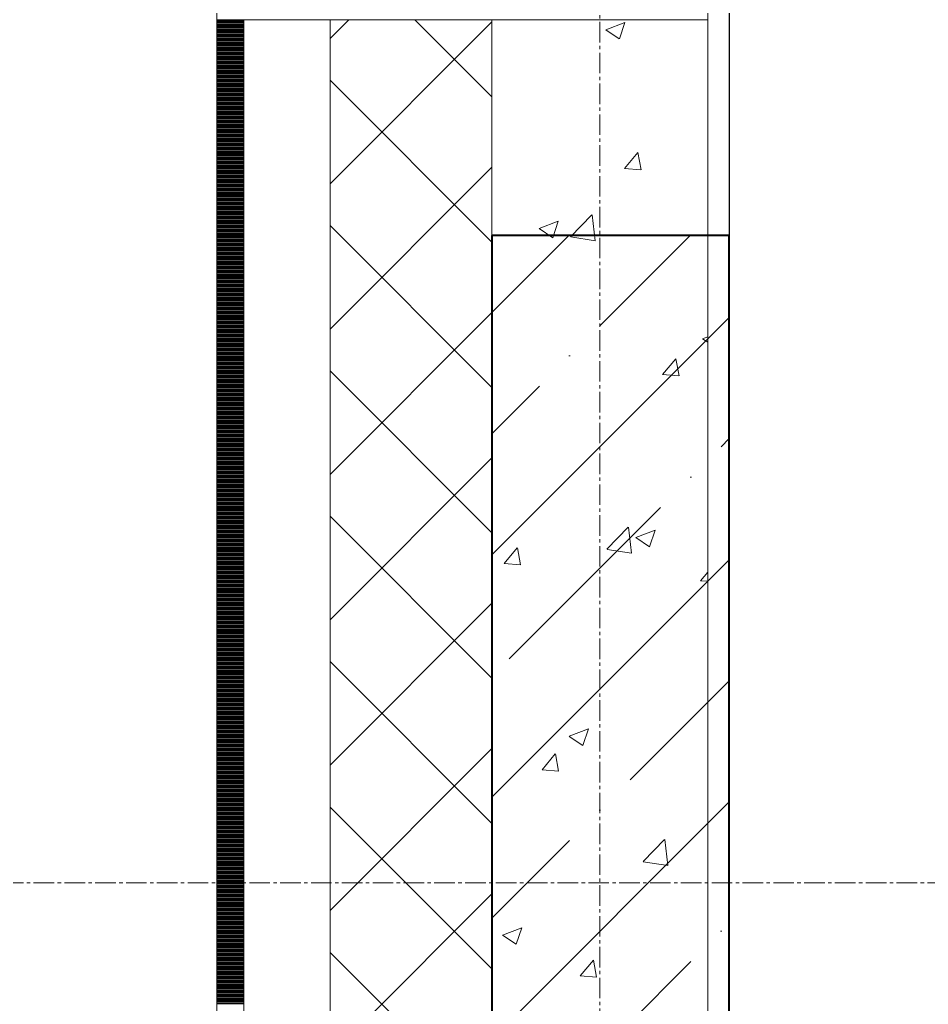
# Model space of a CAD drawing. Header units: millimetres. Extents: x -231292 to 573618, y -153144 to 564035.
# Drawn here: x 8346 to 9188, y -107858 to -106945 of the extents above; entities that cross this region are included whole.
import ezdxf

# ---------------------------------------------------------------- set-up
doc = ezdxf.new("R2010")
doc.units = ezdxf.units.MM
doc.linetypes.add('CENTER2', pattern=[28.575, 19.05, -3.175, 3.175, -3.175])
doc.linetypes.add('HIDDEN2', pattern=[4.7625, 3.175, -1.5875])
doc.layers.get('0').update_dxf_attribs({"color": 250})
for name, color, linetype, lineweight in [('A-Wall_Материал_Газоблок_Контур', 250, 'Continuous', 0), ('АР_Колонны', 250, 'Continuous', 35), ('АР_Стены ЖБ', 250, 'Continuous', 35), ('АР_Стены ПЕНОблок', 250, 'Continuous', 20), ('АР_Тонкая', 250, 'Continuous', 5), ('АР_Утеплитель', 250, 'Continuous', 0), ('АР_Штриховка', 250, 'Continuous', 0), ('РД_Оси_100', 250, 'Continuous', 0)]:
    doc.layers.add(name, color=color, linetype=linetype, lineweight=lineweight)

# ---------------------------------------------------------------- blocks, each defined once
blk = doc.blocks.new('оси_рен')
at = {"layer": 'РД_Оси_100', "color": 251, "linetype": 'CENTER2', "true_color": 0x636466}
for p, q in [((1195652.916, 135558.25), (1195652.916, 223268.25)), ((1225207.916, 177013.25), (1189697.958, 177013.25))]:
    blk.add_line(p, q, dxfattribs=at)

msp = doc.modelspace()

# ---------------------------------------------------------------- hatches: boundary and pattern name
at = {"layer": 'АР_Штриховка', "linetype": 'Continuous', "lineweight": 5, "true_color": 0x000000}
h = msp.add_hatch(dxfattribs=at)
h.set_pattern_fill('ANSI35', color=18, scale=25, style=0)
h.set_pattern_definition([(45, (8883.46, -162345.28), (-112.2532, 112.2532), []), (45, (8995.71, -162345.28), (-112.2532, 112.2532), [198.4375, -39.6875, 0, -39.6875])])
h.paths.add_polyline_path([(8783.458, -108345.283), (9003.458, -108345.283), (9003.458, -107145.283), (8783.458, -107145.283)], flags=0)

# ---------------------------------------------------------------- linework, layer by layer
msp.add_lwpolyline([(16573.458, -98570.283), (9003.458, -98570.283), (9003.458, -135535.288), (16573.458, -135535.288)], close=True)
at = {"layer": 'A-Wall_Материал_Газоблок_Контур', "color": 18, "linetype": 'Continuous', "lineweight": 0, "true_color": 0x000000}
for p, q in [((8528.458, -103645.283), (8528.458, -106945.283)), ((8983.458, -106945.283), (8983.458, -103645.283))]:
    msp.add_line(p, q, dxfattribs=at)
at = {"layer": 'АР_Колонны', "color": 18, "linetype": 'HIDDEN2', "lineweight": 25, "true_color": 0x000000}
for p, q in [((8783.458, -107145.283), (9003.458, -107145.283)), ((8783.458, -108345.283), (8783.458, -107145.283)), ((9003.458, -107145.283), (9003.458, -108345.283))]:
    msp.add_line(p, q, dxfattribs=at)
at = {"layer": 'АР_Колонны', "color": 18, "linetype": 'Continuous', "lineweight": 30, "true_color": 0x000000}
for p, q in [((9003.458, -107145.283), (8783.458, -107145.283)), ((8783.458, -107145.283), (8783.458, -108345.283)), ((9003.458, -108345.283), (9003.458, -107145.283))]:
    msp.add_line(p, q, dxfattribs=at)
at = {"layer": 'АР_Стены ЖБ', "color": 18, "linetype": 'Continuous', "lineweight": 40, "true_color": 0x000000}
for p, q in [((9003.458, -107145.283), (8783.458, -107145.283)), ((8783.458, -107145.283), (8783.458, -108345.283)), ((9003.458, -108345.283), (9003.458, -107145.283))]:
    msp.add_line(p, q, dxfattribs=at)
at = {"layer": 'АР_Стены ПЕНОблок', "color": 18, "linetype": 'Continuous', "lineweight": 20, "true_color": 0x000000}
for p, q in [((8983.458, -106945.283), (8783.458, -106945.283)), ((8783.458, -106945.283), (8783.458, -108745.283)), ((8983.458, -108745.283), (8983.458, -106945.283))]:
    msp.add_line(p, q, dxfattribs=at)
at = {"layer": 'АР_Тонкая', "color": 18, "linetype": 'Continuous', "lineweight": 5, "true_color": 0x000000}
for p, q in [((8553.458, -106945.283), (8528.458, -106945.283)), ((8528.458, -106945.283), (8528.458, -108745.283)), ((8633.458, -106945.283), (8553.458, -106945.283)), ((8553.458, -106945.283), (8553.458, -108745.283)), ((8553.458, -108745.283), (8553.458, -106945.283)), ((8633.458, -108745.283), (8633.458, -106945.283))]:
    msp.add_line(p, q, dxfattribs=at)
at = {"layer": 'АР_Утеплитель', "color": 18, "linetype": 'Continuous', "lineweight": 0, "true_color": 0x000000}
for p, q in [((8783.458, -106945.283), (8633.458, -106945.283)), ((8633.458, -106945.283), (8633.458, -108745.283)), ((8783.458, -108745.283), (8783.458, -106945.283))]:
    msp.add_line(p, q, dxfattribs=at)
at = {"layer": 'АР_Штриховка', "color": 18, "linetype": 'Continuous', "lineweight": 0, "true_color": 0x000000}
for p, q in [((8528.458, -106946.283), (8553.458, -106946.283)), ((8528.458, -106947.283), (8553.458, -106947.283)), ((8528.458, -106948.283), (8553.458, -106948.283)), ((8528.458, -106949.283), (8553.458, -106949.283)), ((8528.458, -106950.283), (8553.458, -106950.283)), ((8528.458, -106951.283), (8553.458, -106951.283)), ((8528.458, -106952.283), (8553.458, -106952.283)), ((8528.458, -106953.283), (8553.458, -106953.283)), ((8633.458, -106962.596), (8650.771, -106945.283)), ((8633.458, -107097.3), (8783.458, -106947.3)), ((8783.458, -107016.708), (8712.033, -106945.283)), ((8888.932, -106954.576), (8906.717, -106947.749)), ((8901.555, -106963.135), (8906.706, -106947.786)), ((8528.458, -106954.283), (8553.458, -106954.283)), ((8528.458, -106955.283), (8553.458, -106955.283)), ((8528.458, -106956.283), (8553.458, -106956.283)), ((8528.458, -106957.283), (8553.458, -106957.283)), ((8528.458, -106958.283), (8553.458, -106958.283)), ((8528.458, -106959.283), (8553.458, -106959.283)), ((8528.458, -106960.283), (8553.458, -106960.283)), ((8528.458, -106961.283), (8553.458, -106961.283)), ((8528.458, -106962.283), (8553.458, -106962.283)), ((8888.916, -106954.611), (8901.55, -106963.133)), ((8528.458, -106963.283), (8553.458, -106963.283)), ((8528.458, -106964.283), (8553.458, -106964.283)), ((8528.458, -106965.283), (8553.458, -106965.283)), ((8528.458, -106966.283), (8553.458, -106966.283)), ((8528.458, -106967.283), (8553.458, -106967.283)), ((8528.458, -106968.283), (8553.458, -106968.283)), ((8528.458, -106969.283), (8553.458, -106969.283)), ((8528.458, -106970.283), (8553.458, -106970.283)), ((8528.458, -106971.283), (8553.458, -106971.283)), ((8528.458, -106972.283), (8553.458, -106972.283)), ((8528.458, -106973.283), (8553.458, -106973.283)), ((8528.458, -106974.283), (8553.458, -106974.283)), ((8528.458, -106975.283), (8553.458, -106975.283)), ((8528.458, -106976.283), (8553.458, -106976.283)), ((8528.458, -106977.283), (8553.458, -106977.283)), ((8528.458, -106978.283), (8553.458, -106978.283)), ((8528.458, -106979.283), (8553.458, -106979.283)), ((8528.458, -106980.283), (8553.458, -106980.283)), ((8528.458, -106981.283), (8553.458, -106981.283)), ((8528.458, -106982.283), (8553.458, -106982.283)), ((8528.458, -106983.283), (8553.458, -106983.283)), ((8528.458, -106984.283), (8553.458, -106984.283)), ((8528.458, -106985.283), (8553.458, -106985.283)), ((8528.458, -106986.283), (8553.458, -106986.283)), ((8528.458, -106987.283), (8553.458, -106987.283)), ((8528.458, -106988.283), (8553.458, -106988.283)), ((8528.458, -106989.283), (8553.458, -106989.283)), ((8528.458, -106990.283), (8553.458, -106990.283)), ((8528.458, -106991.283), (8553.458, -106991.283)), ((8528.458, -106992.283), (8553.458, -106992.283)), ((8528.458, -106993.283), (8553.458, -106993.283)), ((8528.458, -106994.283), (8553.458, -106994.283)), ((8528.458, -106995.283), (8553.458, -106995.283)), ((8528.458, -106996.283), (8553.458, -106996.283)), ((8528.458, -106997.283), (8553.458, -106997.283)), ((8528.458, -106998.283), (8553.458, -106998.283)), ((8528.458, -106999.283), (8553.458, -106999.283)), ((8528.458, -107000.283), (8553.458, -107000.283)), ((8528.458, -107001.283), (8553.458, -107001.283)), ((8528.458, -107002.283), (8553.458, -107002.283)), ((8528.458, -107003.283), (8553.458, -107003.283)), ((8528.458, -107004.283), (8553.458, -107004.283)), ((8528.458, -107005.283), (8553.458, -107005.283)), ((8528.458, -107006.283), (8553.458, -107006.283)), ((8528.458, -107007.283), (8553.458, -107007.283)), ((8528.458, -107008.283), (8553.458, -107008.283)), ((8783.458, -107151.412), (8633.458, -107001.412)), ((8528.458, -107009.283), (8553.458, -107009.283)), ((8528.458, -107010.283), (8553.458, -107010.283)), ((8528.458, -107011.283), (8553.458, -107011.283)), ((8528.458, -107012.283), (8553.458, -107012.283)), ((8528.458, -107013.283), (8553.458, -107013.283)), ((8528.458, -107014.283), (8553.458, -107014.283)), ((8528.458, -107015.283), (8553.458, -107015.283)), ((8528.458, -107016.283), (8553.458, -107016.283)), ((8528.458, -107017.283), (8553.458, -107017.283)), ((8528.458, -107018.283), (8553.458, -107018.283)), ((8528.458, -107019.283), (8553.458, -107019.283)), ((8528.458, -107020.283), (8553.458, -107020.283)), ((8528.458, -107021.283), (8553.458, -107021.283)), ((8528.458, -107022.283), (8553.458, -107022.283)), ((8528.458, -107023.283), (8553.458, -107023.283)), ((8528.458, -107024.283), (8553.458, -107024.283)), ((8528.458, -107025.283), (8553.458, -107025.283)), ((8528.458, -107026.283), (8553.458, -107026.283)), ((8528.458, -107027.283), (8553.458, -107027.283)), ((8528.458, -107028.283), (8553.458, -107028.283)), ((8528.458, -107029.283), (8553.458, -107029.283)), ((8528.458, -107030.283), (8553.458, -107030.283)), ((8528.458, -107031.283), (8553.458, -107031.283)), ((8528.458, -107032.283), (8553.458, -107032.283)), ((8528.458, -107033.283), (8553.458, -107033.283)), ((8528.458, -107034.283), (8553.458, -107034.283)), ((8528.458, -107035.283), (8553.458, -107035.283)), ((8528.458, -107036.283), (8553.458, -107036.283)), ((8528.458, -107037.283), (8553.458, -107037.283)), ((8528.458, -107038.283), (8553.458, -107038.283)), ((8528.458, -107039.283), (8553.458, -107039.283)), ((8528.458, -107040.283), (8553.458, -107040.283)), ((8528.458, -107041.283), (8553.458, -107041.283)), ((8528.458, -107042.283), (8553.458, -107042.283)), ((8528.458, -107043.283), (8553.458, -107043.283)), ((8528.458, -107044.283), (8553.458, -107044.283)), ((8528.458, -107045.283), (8553.458, -107045.283)), ((8528.458, -107046.283), (8553.458, -107046.283)), ((8528.458, -107047.283), (8553.458, -107047.283)), ((8528.458, -107048.283), (8553.458, -107048.283)), ((8528.458, -107049.283), (8553.458, -107049.283)), ((8528.458, -107050.283), (8553.458, -107050.283)), ((8528.458, -107051.283), (8553.458, -107051.283)), ((8528.458, -107052.283), (8553.458, -107052.283)), ((8528.458, -107053.283), (8553.458, -107053.283)), ((8528.458, -107054.283), (8553.458, -107054.283)), ((8528.458, -107055.283), (8553.458, -107055.283)), ((8528.458, -107056.283), (8553.458, -107056.283)), ((8528.458, -107057.283), (8553.458, -107057.283)), ((8528.458, -107058.283), (8553.458, -107058.283)), ((8528.458, -107059.283), (8553.458, -107059.283)), ((8528.458, -107060.283), (8553.458, -107060.283)), ((8528.458, -107061.283), (8553.458, -107061.283)), ((8528.458, -107062.283), (8553.458, -107062.283)), ((8528.458, -107063.283), (8553.458, -107063.283)), ((8528.458, -107064.283), (8553.458, -107064.283)), ((8528.458, -107065.283), (8553.458, -107065.283)), ((8528.458, -107066.283), (8553.458, -107066.283)), ((8528.458, -107067.283), (8553.458, -107067.283)), ((8528.458, -107068.283), (8553.458, -107068.283)), ((8528.458, -107069.283), (8553.458, -107069.283)), ((8528.458, -107070.283), (8553.458, -107070.283)), ((8528.458, -107071.283), (8553.458, -107071.283)), ((8528.458, -107072.283), (8553.458, -107072.283)), ((8906.418, -107083.098), (8918.663, -107068.505)), ((8921.732, -107084.403), (8918.795, -107068.481)), ((8528.458, -107073.283), (8553.458, -107073.283)), ((8528.458, -107074.283), (8553.458, -107074.283)), ((8528.458, -107075.283), (8553.458, -107075.283)), ((8528.458, -107076.283), (8553.458, -107076.283)), ((8528.458, -107077.283), (8553.458, -107077.283)), ((8528.458, -107078.283), (8553.458, -107078.283)), ((8528.458, -107079.283), (8553.458, -107079.283)), ((8528.458, -107080.283), (8553.458, -107080.283)), ((8528.458, -107081.283), (8553.458, -107081.283)), ((8528.458, -107082.283), (8553.458, -107082.283)), ((8528.458, -107083.283), (8553.458, -107083.283)), ((8528.458, -107084.283), (8553.458, -107084.283)), ((8528.458, -107085.283), (8553.458, -107085.283)), ((8528.458, -107086.283), (8553.458, -107086.283)), ((8528.458, -107087.283), (8553.458, -107087.283)), ((8528.458, -107088.283), (8553.458, -107088.283)), ((8528.458, -107089.283), (8553.458, -107089.283)), ((8528.458, -107090.283), (8553.458, -107090.283)), ((8633.458, -107232.004), (8783.458, -107082.004)), ((8906.418, -107083.099), (8921.6, -107084.427)), ((8528.458, -107091.283), (8553.458, -107091.283)), ((8528.458, -107092.283), (8553.458, -107092.283)), ((8528.458, -107093.283), (8553.458, -107093.283)), ((8528.458, -107094.283), (8553.458, -107094.283)), ((8528.458, -107095.283), (8553.458, -107095.283)), ((8528.458, -107096.283), (8553.458, -107096.283)), ((8528.458, -107097.283), (8553.458, -107097.283)), ((8528.458, -107098.283), (8553.458, -107098.283)), ((8528.458, -107099.283), (8553.458, -107099.283)), ((8528.458, -107100.283), (8553.458, -107100.283)), ((8528.458, -107101.283), (8553.458, -107101.283)), ((8528.458, -107102.283), (8553.458, -107102.283)), ((8528.458, -107103.283), (8553.458, -107103.283)), ((8528.458, -107104.283), (8553.458, -107104.283)), ((8528.458, -107105.283), (8553.458, -107105.283)), ((8528.458, -107106.283), (8553.458, -107106.283)), ((8528.458, -107107.283), (8553.458, -107107.283)), ((8528.458, -107108.283), (8553.458, -107108.283)), ((8528.458, -107109.283), (8553.458, -107109.283)), ((8528.458, -107110.283), (8553.458, -107110.283)), ((8528.458, -107111.283), (8553.458, -107111.283)), ((8528.458, -107112.283), (8553.458, -107112.283)), ((8528.458, -107113.283), (8553.458, -107113.283)), ((8528.458, -107114.283), (8553.458, -107114.283)), ((8528.458, -107115.283), (8553.458, -107115.283)), ((8528.458, -107116.283), (8553.458, -107116.283)), ((8528.458, -107117.283), (8553.458, -107117.283)), ((8528.458, -107118.283), (8553.458, -107118.283)), ((8528.458, -107119.283), (8553.458, -107119.283)), ((8528.458, -107120.283), (8553.458, -107120.283)), ((8528.458, -107121.283), (8553.458, -107121.283)), ((8528.458, -107122.283), (8553.458, -107122.283)), ((8528.458, -107123.283), (8553.458, -107123.283)), ((8528.458, -107124.283), (8553.458, -107124.283)), ((8528.458, -107125.283), (8553.458, -107125.283)), ((8528.458, -107126.283), (8553.458, -107126.283)), ((8528.458, -107127.283), (8553.458, -107127.283)), ((8856.423, -107146.619), (8876.207, -107126)), ((8879.047, -107150.118), (8876.241, -107125.996)), ((8528.458, -107128.283), (8553.458, -107128.283)), ((8528.458, -107129.283), (8553.458, -107129.283)), ((8528.458, -107130.283), (8553.458, -107130.283)), ((8528.458, -107131.283), (8553.458, -107131.283)), ((8528.458, -107132.283), (8553.458, -107132.283)), ((8528.458, -107133.283), (8553.458, -107133.283)), ((8528.458, -107134.283), (8553.458, -107134.283)), ((8528.458, -107135.283), (8553.458, -107135.283)), ((8528.458, -107136.283), (8553.458, -107136.283)), ((8783.458, -107286.115), (8633.458, -107136.115)), ((8827.13, -107138.764), (8844.915, -107131.937)), ((8839.753, -107147.323), (8844.904, -107131.974)), ((8528.458, -107137.283), (8553.458, -107137.283)), ((8528.458, -107138.283), (8553.458, -107138.283)), ((8528.458, -107139.283), (8553.458, -107139.283)), ((8528.458, -107140.283), (8553.458, -107140.283)), ((8528.458, -107141.283), (8553.458, -107141.283)), ((8528.458, -107142.283), (8553.458, -107142.283)), ((8528.458, -107143.283), (8553.458, -107143.283)), ((8528.458, -107144.283), (8553.458, -107144.283)), ((8528.458, -107145.283), (8553.458, -107145.283)), ((8827.114, -107138.799), (8839.748, -107147.321)), ((8528.458, -107146.283), (8553.458, -107146.283)), ((8528.458, -107147.283), (8553.458, -107147.283)), ((8528.458, -107148.283), (8553.458, -107148.283)), ((8528.458, -107149.283), (8553.458, -107149.283)), ((8528.458, -107150.283), (8553.458, -107150.283)), ((8528.458, -107151.283), (8553.458, -107151.283)), ((8528.458, -107152.283), (8553.458, -107152.283)), ((8528.458, -107153.283), (8553.458, -107153.283)), ((8528.458, -107154.283), (8553.458, -107154.283)), ((8856.448, -107146.672), (8879.038, -107150.176)), ((8528.458, -107155.283), (8553.458, -107155.283)), ((8528.458, -107156.283), (8553.458, -107156.283)), ((8528.458, -107157.283), (8553.458, -107157.283)), ((8528.458, -107158.283), (8553.458, -107158.283)), ((8528.458, -107159.283), (8553.458, -107159.283)), ((8528.458, -107160.283), (8553.458, -107160.283)), ((8528.458, -107161.283), (8553.458, -107161.283)), ((8528.458, -107162.283), (8553.458, -107162.283)), ((8528.458, -107163.283), (8553.458, -107163.283)), ((8528.458, -107164.283), (8553.458, -107164.283)), ((8528.458, -107165.283), (8553.458, -107165.283)), ((8528.458, -107166.283), (8553.458, -107166.283)), ((8528.458, -107167.283), (8553.458, -107167.283)), ((8528.458, -107168.283), (8553.458, -107168.283)), ((8528.458, -107169.283), (8553.458, -107169.283)), ((8528.458, -107170.283), (8553.458, -107170.283)), ((8528.458, -107171.283), (8553.458, -107171.283)), ((8528.458, -107172.283), (8553.458, -107172.283)), ((8528.458, -107173.283), (8553.458, -107173.283)), ((8528.458, -107174.283), (8553.458, -107174.283)), ((8528.458, -107175.283), (8553.458, -107175.283)), ((8528.458, -107176.283), (8553.458, -107176.283)), ((8528.458, -107177.283), (8553.458, -107177.283)), ((8528.458, -107178.283), (8553.458, -107178.283)), ((8528.458, -107179.283), (8553.458, -107179.283)), ((8528.458, -107180.283), (8553.458, -107180.283)), ((8528.458, -107181.283), (8553.458, -107181.283)), ((8528.458, -107182.283), (8553.458, -107182.283)), ((8528.458, -107183.283), (8553.458, -107183.283)), ((8528.458, -107184.283), (8553.458, -107184.283)), ((8528.458, -107185.283), (8553.458, -107185.283)), ((8528.458, -107186.283), (8553.458, -107186.283)), ((8528.458, -107187.283), (8553.458, -107187.283)), ((8528.458, -107188.283), (8553.458, -107188.283)), ((8528.458, -107189.283), (8553.458, -107189.283)), ((8528.458, -107190.283), (8553.458, -107190.283)), ((8528.458, -107191.283), (8553.458, -107191.283)), ((8528.458, -107192.283), (8553.458, -107192.283)), ((8528.458, -107193.283), (8553.458, -107193.283)), ((8528.458, -107194.283), (8553.458, -107194.283)), ((8528.458, -107195.283), (8553.458, -107195.283)), ((8528.458, -107196.283), (8553.458, -107196.283)), ((8528.458, -107197.283), (8553.458, -107197.283)), ((8528.458, -107198.283), (8553.458, -107198.283)), ((8528.458, -107199.283), (8553.458, -107199.283)), ((8528.458, -107200.283), (8553.458, -107200.283)), ((8528.458, -107201.283), (8553.458, -107201.283)), ((8528.458, -107202.283), (8553.458, -107202.283)), ((8528.458, -107203.283), (8553.458, -107203.283)), ((8528.458, -107204.283), (8553.458, -107204.283)), ((8528.458, -107205.283), (8553.458, -107205.283)), ((8528.458, -107206.283), (8553.458, -107206.283)), ((8528.458, -107207.283), (8553.458, -107207.283)), ((8528.458, -107208.283), (8553.458, -107208.283)), ((8528.458, -107209.283), (8553.458, -107209.283)), ((8528.458, -107210.283), (8553.458, -107210.283)), ((8528.458, -107211.283), (8553.458, -107211.283)), ((8528.458, -107212.283), (8553.458, -107212.283)), ((8528.458, -107213.283), (8553.458, -107213.283)), ((8528.458, -107214.283), (8553.458, -107214.283)), ((8528.458, -107215.283), (8553.458, -107215.283)), ((8528.458, -107216.283), (8553.458, -107216.283)), ((8528.458, -107217.283), (8553.458, -107217.283)), ((8528.458, -107218.283), (8553.458, -107218.283)), ((8633.458, -107366.708), (8783.458, -107216.708)), ((8528.458, -107219.283), (8553.458, -107219.283)), ((8528.458, -107220.283), (8553.458, -107220.283)), ((8528.458, -107221.283), (8553.458, -107221.283)), ((8528.458, -107222.283), (8553.458, -107222.283)), ((8528.458, -107223.283), (8553.458, -107223.283)), ((8528.458, -107224.283), (8553.458, -107224.283)), ((8528.458, -107225.283), (8553.458, -107225.283)), ((8528.458, -107226.283), (8553.458, -107226.283)), ((8528.458, -107227.283), (8553.458, -107227.283)), ((8528.458, -107228.283), (8553.458, -107228.283)), ((8528.458, -107229.283), (8553.458, -107229.283)), ((8528.458, -107230.283), (8553.458, -107230.283)), ((8528.458, -107231.283), (8553.458, -107231.283)), ((8528.458, -107232.283), (8553.458, -107232.283)), ((8528.458, -107233.283), (8553.458, -107233.283)), ((8528.458, -107234.283), (8553.458, -107234.283)), ((8528.458, -107235.283), (8553.458, -107235.283)), ((8528.458, -107236.283), (8553.458, -107236.283)), ((8528.458, -107237.283), (8553.458, -107237.283)), ((8528.458, -107238.283), (8553.458, -107238.283)), ((8528.458, -107239.283), (8553.458, -107239.283)), ((8528.458, -107240.283), (8553.458, -107240.283)), ((8528.458, -107241.283), (8553.458, -107241.283)), ((8528.458, -107242.283), (8553.458, -107242.283)), ((8528.458, -107243.283), (8553.458, -107243.283)), ((8528.458, -107244.283), (8553.458, -107244.283)), ((8528.458, -107245.283), (8553.458, -107245.283)), ((8978.728, -107241.064), (8983.458, -107244.255)), ((8978.744, -107241.029), (8983.458, -107239.22)), ((8528.458, -107246.283), (8553.458, -107246.283)), ((8528.458, -107247.283), (8553.458, -107247.283)), ((8528.458, -107248.283), (8553.458, -107248.283)), ((8528.458, -107249.283), (8553.458, -107249.283)), ((8528.458, -107250.283), (8553.458, -107250.283)), ((8528.458, -107251.283), (8553.458, -107251.283)), ((8528.458, -107252.283), (8553.458, -107252.283)), ((8528.458, -107253.283), (8553.458, -107253.283)), ((8528.458, -107254.283), (8553.458, -107254.283)), ((8528.458, -107255.283), (8553.458, -107255.283)), ((8528.458, -107256.283), (8553.458, -107256.283)), ((8528.458, -107257.283), (8553.458, -107257.283)), ((8528.458, -107258.283), (8553.458, -107258.283)), ((8528.458, -107259.283), (8553.458, -107259.283)), ((8528.458, -107260.283), (8553.458, -107260.283)), ((8528.458, -107261.283), (8553.458, -107261.283)), ((8528.458, -107262.283), (8553.458, -107262.283)), ((8528.458, -107263.283), (8553.458, -107263.283)), ((8528.458, -107264.283), (8553.458, -107264.283)), ((8941.662, -107274.155), (8953.907, -107259.562)), ((8956.975, -107275.46), (8954.038, -107259.538)), ((8528.458, -107265.283), (8553.458, -107265.283)), ((8528.458, -107266.283), (8553.458, -107266.283)), ((8528.458, -107267.283), (8553.458, -107267.283)), ((8528.458, -107268.283), (8553.458, -107268.283)), ((8528.458, -107269.283), (8553.458, -107269.283)), ((8528.458, -107270.283), (8553.458, -107270.283)), ((8528.458, -107271.283), (8553.458, -107271.283)), ((8528.458, -107272.283), (8553.458, -107272.283)), ((8528.458, -107273.283), (8553.458, -107273.283)), ((8783.458, -107420.819), (8633.458, -107270.819)), ((8528.458, -107274.283), (8553.458, -107274.283)), ((8528.458, -107275.283), (8553.458, -107275.283)), ((8528.458, -107276.283), (8553.458, -107276.283)), ((8528.458, -107277.283), (8553.458, -107277.283)), ((8528.458, -107278.283), (8553.458, -107278.283)), ((8528.458, -107279.283), (8553.458, -107279.283)), ((8528.458, -107280.283), (8553.458, -107280.283)), ((8528.458, -107281.283), (8553.458, -107281.283)), ((8528.458, -107282.283), (8553.458, -107282.283)), ((8941.662, -107274.155), (8956.844, -107275.484)), ((8528.458, -107283.283), (8553.458, -107283.283)), ((8528.458, -107284.283), (8553.458, -107284.283)), ((8528.458, -107285.283), (8553.458, -107285.283)), ((8528.458, -107286.283), (8553.458, -107286.283)), ((8528.458, -107287.283), (8553.458, -107287.283)), ((8528.458, -107288.283), (8553.458, -107288.283)), ((8528.458, -107289.283), (8553.458, -107289.283)), ((8528.458, -107290.283), (8553.458, -107290.283)), ((8528.458, -107291.283), (8553.458, -107291.283)), ((8528.458, -107292.283), (8553.458, -107292.283)), ((8528.458, -107293.283), (8553.458, -107293.283)), ((8528.458, -107294.283), (8553.458, -107294.283)), ((8528.458, -107295.283), (8553.458, -107295.283)), ((8528.458, -107296.283), (8553.458, -107296.283)), ((8528.458, -107297.283), (8553.458, -107297.283)), ((8528.458, -107298.283), (8553.458, -107298.283)), ((8528.458, -107299.283), (8553.458, -107299.283)), ((8528.458, -107300.283), (8553.458, -107300.283)), ((8528.458, -107301.283), (8553.458, -107301.283)), ((8528.458, -107302.283), (8553.458, -107302.283)), ((8528.458, -107303.283), (8553.458, -107303.283)), ((8528.458, -107304.283), (8553.458, -107304.283)), ((8528.458, -107305.283), (8553.458, -107305.283)), ((8528.458, -107306.283), (8553.458, -107306.283)), ((8528.458, -107307.283), (8553.458, -107307.283)), ((8528.458, -107308.283), (8553.458, -107308.283)), ((8528.458, -107309.283), (8553.458, -107309.283)), ((8528.458, -107310.283), (8553.458, -107310.283)), ((8528.458, -107311.283), (8553.458, -107311.283)), ((8528.458, -107312.283), (8553.458, -107312.283)), ((8528.458, -107313.283), (8553.458, -107313.283)), ((8528.458, -107314.283), (8553.458, -107314.283)), ((8528.458, -107315.283), (8553.458, -107315.283)), ((8528.458, -107316.283), (8553.458, -107316.283)), ((8528.458, -107317.283), (8553.458, -107317.283)), ((8528.458, -107318.283), (8553.458, -107318.283)), ((8528.458, -107319.283), (8553.458, -107319.283)), ((8528.458, -107320.283), (8553.458, -107320.283)), ((8528.458, -107321.283), (8553.458, -107321.283)), ((8528.458, -107322.283), (8553.458, -107322.283)), ((8528.458, -107323.283), (8553.458, -107323.283)), ((8528.458, -107324.283), (8553.458, -107324.283)), ((8528.458, -107325.283), (8553.458, -107325.283)), ((8528.458, -107326.283), (8553.458, -107326.283)), ((8528.458, -107327.283), (8553.458, -107327.283)), ((8528.458, -107328.283), (8553.458, -107328.283)), ((8528.458, -107329.283), (8553.458, -107329.283)), ((8528.458, -107330.283), (8553.458, -107330.283)), ((8528.458, -107331.283), (8553.458, -107331.283)), ((8528.458, -107332.283), (8553.458, -107332.283)), ((8528.458, -107333.283), (8553.458, -107333.283)), ((8528.458, -107334.283), (8553.458, -107334.283)), ((8528.458, -107335.283), (8553.458, -107335.283)), ((8528.458, -107336.283), (8553.458, -107336.283)), ((8528.458, -107337.283), (8553.458, -107337.283)), ((8528.458, -107338.283), (8553.458, -107338.283)), ((8528.458, -107339.283), (8553.458, -107339.283)), ((8528.458, -107340.283), (8553.458, -107340.283)), ((8528.458, -107341.283), (8553.458, -107341.283)), ((8528.458, -107342.283), (8553.458, -107342.283)), ((8528.458, -107343.283), (8553.458, -107343.283)), ((8528.458, -107344.283), (8553.458, -107344.283)), ((8528.458, -107345.283), (8553.458, -107345.283)), ((8528.458, -107346.283), (8553.458, -107346.283)), ((8528.458, -107347.283), (8553.458, -107347.283)), ((8528.458, -107348.283), (8553.458, -107348.283)), ((8528.458, -107349.283), (8553.458, -107349.283)), ((8528.458, -107350.283), (8553.458, -107350.283)), ((8528.458, -107351.283), (8553.458, -107351.283)), ((8528.458, -107352.283), (8553.458, -107352.283)), ((8528.458, -107353.283), (8553.458, -107353.283)), ((8528.458, -107354.283), (8553.458, -107354.283)), ((8528.458, -107355.283), (8553.458, -107355.283)), ((8633.458, -107501.412), (8783.458, -107351.412)), ((8528.458, -107356.283), (8553.458, -107356.283)), ((8528.458, -107357.283), (8553.458, -107357.283)), ((8528.458, -107358.283), (8553.458, -107358.283)), ((8528.458, -107359.283), (8553.458, -107359.283)), ((8528.458, -107360.283), (8553.458, -107360.283)), ((8528.458, -107361.283), (8553.458, -107361.283)), ((8528.458, -107362.283), (8553.458, -107362.283)), ((8528.458, -107363.283), (8553.458, -107363.283)), ((8528.458, -107364.283), (8553.458, -107364.283)), ((8528.458, -107365.283), (8553.458, -107365.283)), ((8528.458, -107366.283), (8553.458, -107366.283)), ((8528.458, -107367.283), (8553.458, -107367.283)), ((8528.458, -107368.283), (8553.458, -107368.283)), ((8528.458, -107369.283), (8553.458, -107369.283)), ((8528.458, -107370.283), (8553.458, -107370.283)), ((8528.458, -107371.283), (8553.458, -107371.283)), ((8528.458, -107372.283), (8553.458, -107372.283)), ((8528.458, -107373.283), (8553.458, -107373.283)), ((8528.458, -107374.283), (8553.458, -107374.283)), ((8528.458, -107375.283), (8553.458, -107375.283)), ((8528.458, -107376.283), (8553.458, -107376.283)), ((8528.458, -107377.283), (8553.458, -107377.283)), ((8528.458, -107378.283), (8553.458, -107378.283)), ((8528.458, -107379.283), (8553.458, -107379.283)), ((8528.458, -107380.283), (8553.458, -107380.283)), ((8528.458, -107381.283), (8553.458, -107381.283)), ((8528.458, -107382.283), (8553.458, -107382.283)), ((8528.458, -107383.283), (8553.458, -107383.283)), ((8528.458, -107384.283), (8553.458, -107384.283)), ((8528.458, -107385.283), (8553.458, -107385.283)), ((8528.458, -107386.283), (8553.458, -107386.283)), ((8528.458, -107387.283), (8553.458, -107387.283)), ((8528.458, -107388.283), (8553.458, -107388.283)), ((8528.458, -107389.283), (8553.458, -107389.283)), ((8528.458, -107390.283), (8553.458, -107390.283)), ((8528.458, -107391.283), (8553.458, -107391.283)), ((8528.458, -107392.283), (8553.458, -107392.283)), ((8528.458, -107393.283), (8553.458, -107393.283)), ((8528.458, -107394.283), (8553.458, -107394.283)), ((8528.458, -107395.283), (8553.458, -107395.283)), ((8528.458, -107396.283), (8553.458, -107396.283)), ((8528.458, -107397.283), (8553.458, -107397.283)), ((8528.458, -107398.283), (8553.458, -107398.283)), ((8528.458, -107399.283), (8553.458, -107399.283)), ((8528.458, -107400.283), (8553.458, -107400.283)), ((8528.458, -107401.283), (8553.458, -107401.283)), ((8528.458, -107402.283), (8553.458, -107402.283)), ((8528.458, -107403.283), (8553.458, -107403.283)), ((8528.458, -107404.283), (8553.458, -107404.283)), ((8528.458, -107405.283), (8553.458, -107405.283)), ((8528.458, -107406.283), (8553.458, -107406.283)), ((8528.458, -107407.283), (8553.458, -107407.283)), ((8528.458, -107408.283), (8553.458, -107408.283)), ((8528.458, -107409.283), (8553.458, -107409.283)), ((8528.458, -107410.283), (8553.458, -107410.283)), ((8783.458, -107555.523), (8633.458, -107405.523)), ((8528.458, -107411.283), (8553.458, -107411.283)), ((8528.458, -107412.283), (8553.458, -107412.283)), ((8528.458, -107413.283), (8553.458, -107413.283)), ((8528.458, -107414.283), (8553.458, -107414.283)), ((8528.458, -107415.283), (8553.458, -107415.283)), ((8528.458, -107416.283), (8553.458, -107416.283)), ((8528.458, -107417.283), (8553.458, -107417.283)), ((8528.458, -107418.283), (8553.458, -107418.283)), ((8528.458, -107419.283), (8553.458, -107419.283)), ((8890.098, -107436.087), (8909.882, -107415.469)), ((8912.722, -107439.587), (8909.915, -107415.465)), ((8916.942, -107425.217), (8934.727, -107418.39)), ((8929.566, -107433.776), (8934.716, -107418.427)), ((8528.458, -107420.283), (8553.458, -107420.283)), ((8528.458, -107421.283), (8553.458, -107421.283)), ((8528.458, -107422.283), (8553.458, -107422.283)), ((8528.458, -107423.283), (8553.458, -107423.283)), ((8528.458, -107424.283), (8553.458, -107424.283)), ((8528.458, -107425.283), (8553.458, -107425.283)), ((8528.458, -107426.283), (8553.458, -107426.283)), ((8528.458, -107427.283), (8553.458, -107427.283)), ((8528.458, -107428.283), (8553.458, -107428.283)), ((8916.926, -107425.252), (8929.561, -107433.775)), ((8528.458, -107429.283), (8553.458, -107429.283)), ((8528.458, -107430.283), (8553.458, -107430.283)), ((8528.458, -107431.283), (8553.458, -107431.283)), ((8528.458, -107432.283), (8553.458, -107432.283)), ((8528.458, -107433.283), (8553.458, -107433.283)), ((8528.458, -107434.283), (8553.458, -107434.283)), ((8528.458, -107435.283), (8553.458, -107435.283)), ((8528.458, -107436.283), (8553.458, -107436.283)), ((8528.458, -107437.283), (8553.458, -107437.283)), ((8794.72, -107449.273), (8806.966, -107434.68)), ((8810.034, -107450.577), (8807.097, -107434.656)), ((8890.123, -107436.14), (8912.713, -107439.644)), ((8528.458, -107438.283), (8553.458, -107438.283)), ((8528.458, -107439.283), (8553.458, -107439.283)), ((8528.458, -107440.283), (8553.458, -107440.283)), ((8528.458, -107441.283), (8553.458, -107441.283)), ((8528.458, -107442.283), (8553.458, -107442.283)), ((8528.458, -107443.283), (8553.458, -107443.283)), ((8528.458, -107444.283), (8553.458, -107444.283)), ((8528.458, -107445.283), (8553.458, -107445.283)), ((8528.458, -107446.283), (8553.458, -107446.283)), ((8528.458, -107447.283), (8553.458, -107447.283)), ((8528.458, -107448.283), (8553.458, -107448.283)), ((8528.458, -107449.283), (8553.458, -107449.283)), ((8528.458, -107450.283), (8553.458, -107450.283)), ((8528.458, -107451.283), (8553.458, -107451.283)), ((8528.458, -107452.283), (8553.458, -107452.283)), ((8528.458, -107453.283), (8553.458, -107453.283)), ((8528.458, -107454.283), (8553.458, -107454.283)), ((8528.458, -107455.283), (8553.458, -107455.283)), ((8794.72, -107449.273), (8809.902, -107450.601)), ((8528.458, -107456.283), (8553.458, -107456.283)), ((8528.458, -107457.283), (8553.458, -107457.283)), ((8528.458, -107458.283), (8553.458, -107458.283)), ((8528.458, -107459.283), (8553.458, -107459.283)), ((8528.458, -107460.283), (8553.458, -107460.283)), ((8528.458, -107461.283), (8553.458, -107461.283)), ((8528.458, -107462.283), (8553.458, -107462.283)), ((8528.458, -107463.283), (8553.458, -107463.283)), ((8528.458, -107464.283), (8553.458, -107464.283)), ((8976.905, -107465.212), (8983.458, -107457.402)), ((8528.458, -107465.283), (8553.458, -107465.283)), ((8528.458, -107466.283), (8553.458, -107466.283)), ((8528.458, -107467.283), (8553.458, -107467.283)), ((8528.458, -107468.283), (8553.458, -107468.283)), ((8528.458, -107469.283), (8553.458, -107469.283)), ((8528.458, -107470.283), (8553.458, -107470.283)), ((8528.458, -107471.283), (8553.458, -107471.283)), ((8528.458, -107472.283), (8553.458, -107472.283)), ((8528.458, -107473.283), (8553.458, -107473.283)), ((8976.905, -107465.212), (8983.458, -107465.786)), ((8528.458, -107474.283), (8553.458, -107474.283)), ((8528.458, -107475.283), (8553.458, -107475.283)), ((8528.458, -107476.283), (8553.458, -107476.283)), ((8528.458, -107477.283), (8553.458, -107477.283)), ((8528.458, -107478.283), (8553.458, -107478.283)), ((8528.458, -107479.283), (8553.458, -107479.283)), ((8528.458, -107480.283), (8553.458, -107480.283)), ((8528.458, -107481.283), (8553.458, -107481.283)), ((8528.458, -107482.283), (8553.458, -107482.283)), ((8528.458, -107483.283), (8553.458, -107483.283)), ((8528.458, -107484.283), (8553.458, -107484.283)), ((8528.458, -107485.283), (8553.458, -107485.283)), ((8528.458, -107486.283), (8553.458, -107486.283)), ((8528.458, -107487.283), (8553.458, -107487.283)), ((8528.458, -107488.283), (8553.458, -107488.283)), ((8528.458, -107489.283), (8553.458, -107489.283)), ((8528.458, -107490.283), (8553.458, -107490.283)), ((8528.458, -107491.283), (8553.458, -107491.283)), ((8528.458, -107492.283), (8553.458, -107492.283)), ((8633.458, -107636.115), (8783.458, -107486.115)), ((8528.458, -107493.283), (8553.458, -107493.283)), ((8528.458, -107494.283), (8553.458, -107494.283)), ((8528.458, -107495.283), (8553.458, -107495.283)), ((8528.458, -107496.283), (8553.458, -107496.283)), ((8528.458, -107497.283), (8553.458, -107497.283)), ((8528.458, -107498.283), (8553.458, -107498.283)), ((8528.458, -107499.283), (8553.458, -107499.283)), ((8528.458, -107500.283), (8553.458, -107500.283)), ((8528.458, -107501.283), (8553.458, -107501.283)), ((8528.458, -107502.283), (8553.458, -107502.283)), ((8528.458, -107503.283), (8553.458, -107503.283)), ((8528.458, -107504.283), (8553.458, -107504.283)), ((8528.458, -107505.283), (8553.458, -107505.283)), ((8528.458, -107506.283), (8553.458, -107506.283)), ((8528.458, -107507.283), (8553.458, -107507.283)), ((8528.458, -107508.283), (8553.458, -107508.283)), ((8528.458, -107509.283), (8553.458, -107509.283)), ((8528.458, -107510.283), (8553.458, -107510.283)), ((8528.458, -107511.283), (8553.458, -107511.283)), ((8528.458, -107512.283), (8553.458, -107512.283)), ((8528.458, -107513.283), (8553.458, -107513.283)), ((8528.458, -107514.283), (8553.458, -107514.283)), ((8528.458, -107515.283), (8553.458, -107515.283)), ((8528.458, -107516.283), (8553.458, -107516.283)), ((8528.458, -107517.283), (8553.458, -107517.283)), ((8528.458, -107518.283), (8553.458, -107518.283)), ((8528.458, -107519.283), (8553.458, -107519.283)), ((8528.458, -107520.283), (8553.458, -107520.283)), ((8528.458, -107521.283), (8553.458, -107521.283)), ((8528.458, -107522.283), (8553.458, -107522.283)), ((8528.458, -107523.283), (8553.458, -107523.283)), ((8528.458, -107524.283), (8553.458, -107524.283)), ((8528.458, -107525.283), (8553.458, -107525.283)), ((8528.458, -107526.283), (8553.458, -107526.283)), ((8528.458, -107527.283), (8553.458, -107527.283)), ((8528.458, -107528.283), (8553.458, -107528.283)), ((8528.458, -107529.283), (8553.458, -107529.283)), ((8528.458, -107530.283), (8553.458, -107530.283)), ((8528.458, -107531.283), (8553.458, -107531.283)), ((8528.458, -107532.283), (8553.458, -107532.283)), ((8528.458, -107533.283), (8553.458, -107533.283)), ((8528.458, -107534.283), (8553.458, -107534.283)), ((8528.458, -107535.283), (8553.458, -107535.283)), ((8528.458, -107536.283), (8553.458, -107536.283)), ((8528.458, -107537.283), (8553.458, -107537.283)), ((8528.458, -107538.283), (8553.458, -107538.283)), ((8528.458, -107539.283), (8553.458, -107539.283)), ((8528.458, -107540.283), (8553.458, -107540.283)), ((8528.458, -107541.283), (8553.458, -107541.283)), ((8528.458, -107542.283), (8553.458, -107542.283)), ((8528.458, -107543.283), (8553.458, -107543.283)), ((8528.458, -107544.283), (8553.458, -107544.283)), ((8528.458, -107545.283), (8553.458, -107545.283)), ((8528.458, -107546.283), (8553.458, -107546.283)), ((8783.458, -107690.227), (8633.458, -107540.227)), ((8528.458, -107547.283), (8553.458, -107547.283)), ((8528.458, -107548.283), (8553.458, -107548.283)), ((8528.458, -107549.283), (8553.458, -107549.283)), ((8528.458, -107550.283), (8553.458, -107550.283)), ((8528.458, -107551.283), (8553.458, -107551.283)), ((8528.458, -107552.283), (8553.458, -107552.283)), ((8528.458, -107553.283), (8553.458, -107553.283)), ((8528.458, -107554.283), (8553.458, -107554.283)), ((8528.458, -107555.283), (8553.458, -107555.283)), ((8528.458, -107556.283), (8553.458, -107556.283)), ((8528.458, -107557.283), (8553.458, -107557.283)), ((8528.458, -107558.283), (8553.458, -107558.283)), ((8528.458, -107559.283), (8553.458, -107559.283)), ((8528.458, -107560.283), (8553.458, -107560.283)), ((8528.458, -107561.283), (8553.458, -107561.283)), ((8528.458, -107562.283), (8553.458, -107562.283)), ((8528.458, -107563.283), (8553.458, -107563.283)), ((8528.458, -107564.283), (8553.458, -107564.283)), ((8528.458, -107565.283), (8553.458, -107565.283)), ((8528.458, -107566.283), (8553.458, -107566.283)), ((8528.458, -107567.283), (8553.458, -107567.283)), ((8528.458, -107568.283), (8553.458, -107568.283)), ((8528.458, -107569.283), (8553.458, -107569.283)), ((8528.458, -107570.283), (8553.458, -107570.283)), ((8528.458, -107571.283), (8553.458, -107571.283)), ((8528.458, -107572.283), (8553.458, -107572.283)), ((8528.458, -107573.283), (8553.458, -107573.283)), ((8528.458, -107574.283), (8553.458, -107574.283)), ((8528.458, -107575.283), (8553.458, -107575.283)), ((8528.458, -107576.283), (8553.458, -107576.283)), ((8528.458, -107577.283), (8553.458, -107577.283)), ((8528.458, -107578.283), (8553.458, -107578.283)), ((8528.458, -107579.283), (8553.458, -107579.283)), ((8528.458, -107580.283), (8553.458, -107580.283)), ((8528.458, -107581.283), (8553.458, -107581.283)), ((8528.458, -107582.283), (8553.458, -107582.283)), ((8528.458, -107583.283), (8553.458, -107583.283)), ((8528.458, -107584.283), (8553.458, -107584.283)), ((8528.458, -107585.283), (8553.458, -107585.283)), ((8528.458, -107586.283), (8553.458, -107586.283)), ((8528.458, -107587.283), (8553.458, -107587.283)), ((8528.458, -107588.283), (8553.458, -107588.283)), ((8528.458, -107589.283), (8553.458, -107589.283)), ((8528.458, -107590.283), (8553.458, -107590.283)), ((8528.458, -107591.283), (8553.458, -107591.283)), ((8528.458, -107592.283), (8553.458, -107592.283)), ((8528.458, -107593.283), (8553.458, -107593.283)), ((8528.458, -107594.283), (8553.458, -107594.283)), ((8528.458, -107595.283), (8553.458, -107595.283)), ((8528.458, -107596.283), (8553.458, -107596.283)), ((8528.458, -107597.283), (8553.458, -107597.283)), ((8528.458, -107598.283), (8553.458, -107598.283)), ((8528.458, -107599.283), (8553.458, -107599.283)), ((8528.458, -107600.283), (8553.458, -107600.283)), ((8528.458, -107601.283), (8553.458, -107601.283)), ((8528.458, -107602.283), (8553.458, -107602.283)), ((8528.458, -107603.283), (8553.458, -107603.283)), ((8528.458, -107604.283), (8553.458, -107604.283)), ((8528.458, -107605.283), (8553.458, -107605.283)), ((8528.458, -107606.283), (8553.458, -107606.283)), ((8528.458, -107607.283), (8553.458, -107607.283)), ((8528.458, -107608.283), (8553.458, -107608.283)), ((8528.458, -107609.283), (8553.458, -107609.283)), ((8528.458, -107610.283), (8553.458, -107610.283)), ((8855.124, -107609.44), (8867.759, -107617.963)), ((8855.14, -107609.405), (8872.925, -107602.578)), ((8867.764, -107617.964), (8872.914, -107602.615)), ((8528.458, -107611.283), (8553.458, -107611.283)), ((8528.458, -107612.283), (8553.458, -107612.283)), ((8528.458, -107613.283), (8553.458, -107613.283)), ((8528.458, -107614.283), (8553.458, -107614.283)), ((8528.458, -107615.283), (8553.458, -107615.283)), ((8528.458, -107616.283), (8553.458, -107616.283)), ((8528.458, -107617.283), (8553.458, -107617.283)), ((8528.458, -107618.283), (8553.458, -107618.283)), ((8528.458, -107619.283), (8553.458, -107619.283)), ((8528.458, -107620.283), (8553.458, -107620.283)), ((8528.458, -107621.283), (8553.458, -107621.283)), ((8528.458, -107622.283), (8553.458, -107622.283)), ((8528.458, -107623.283), (8553.458, -107623.283)), ((8528.458, -107624.283), (8553.458, -107624.283)), ((8528.458, -107625.283), (8553.458, -107625.283)), ((8528.458, -107626.283), (8553.458, -107626.283)), ((8528.458, -107627.283), (8553.458, -107627.283)), ((8528.458, -107628.283), (8553.458, -107628.283)), ((8528.458, -107629.283), (8553.458, -107629.283)), ((8633.458, -107770.819), (8783.458, -107620.819)), ((8829.964, -107640.33), (8842.209, -107625.737)), ((8845.276, -107641.634), (8842.34, -107625.713)), ((8528.458, -107630.283), (8553.458, -107630.283)), ((8528.458, -107631.283), (8553.458, -107631.283)), ((8528.458, -107632.283), (8553.458, -107632.283)), ((8528.458, -107633.283), (8553.458, -107633.283)), ((8528.458, -107634.283), (8553.458, -107634.283)), ((8528.458, -107635.283), (8553.458, -107635.283)), ((8528.458, -107636.283), (8553.458, -107636.283)), ((8528.458, -107637.283), (8553.458, -107637.283)), ((8528.458, -107638.283), (8553.458, -107638.283)), ((8528.458, -107639.283), (8553.458, -107639.283)), ((8528.458, -107640.283), (8553.458, -107640.283)), ((8528.458, -107641.283), (8553.458, -107641.283)), ((8528.458, -107642.283), (8553.458, -107642.283)), ((8528.458, -107643.283), (8553.458, -107643.283)), ((8528.458, -107644.283), (8553.458, -107644.283)), ((8528.458, -107645.283), (8553.458, -107645.283)), ((8528.458, -107646.283), (8553.458, -107646.283)), ((8528.458, -107647.283), (8553.458, -107647.283)), ((8829.964, -107640.33), (8845.146, -107641.658)), ((8528.458, -107648.283), (8553.458, -107648.283)), ((8528.458, -107649.283), (8553.458, -107649.283)), ((8528.458, -107650.283), (8553.458, -107650.283)), ((8528.458, -107651.283), (8553.458, -107651.283)), ((8528.458, -107652.283), (8553.458, -107652.283)), ((8528.458, -107653.283), (8553.458, -107653.283)), ((8528.458, -107654.283), (8553.458, -107654.283)), ((8528.458, -107655.283), (8553.458, -107655.283)), ((8528.458, -107656.283), (8553.458, -107656.283)), ((8528.458, -107657.283), (8553.458, -107657.283)), ((8528.458, -107658.283), (8553.458, -107658.283)), ((8528.458, -107659.283), (8553.458, -107659.283)), ((8528.458, -107660.283), (8553.458, -107660.283)), ((8528.458, -107661.283), (8553.458, -107661.283)), ((8528.458, -107662.283), (8553.458, -107662.283)), ((8528.458, -107663.283), (8553.458, -107663.283)), ((8528.458, -107664.283), (8553.458, -107664.283)), ((8528.458, -107665.283), (8553.458, -107665.283)), ((8528.458, -107666.283), (8553.458, -107666.283)), ((8528.458, -107667.283), (8553.458, -107667.283)), ((8528.458, -107668.283), (8553.458, -107668.283)), ((8528.458, -107669.283), (8553.458, -107669.283)), ((8528.458, -107670.283), (8553.458, -107670.283)), ((8528.458, -107671.283), (8553.458, -107671.283)), ((8528.458, -107672.283), (8553.458, -107672.283)), ((8528.458, -107673.283), (8553.458, -107673.283)), ((8528.458, -107674.283), (8553.458, -107674.283)), ((8783.458, -107824.931), (8633.458, -107674.931)), ((8528.458, -107675.283), (8553.458, -107675.283)), ((8528.458, -107676.283), (8553.458, -107676.283)), ((8528.458, -107677.283), (8553.458, -107677.283)), ((8528.458, -107678.283), (8553.458, -107678.283)), ((8528.458, -107679.283), (8553.458, -107679.283)), ((8528.458, -107680.283), (8553.458, -107680.283)), ((8528.458, -107681.283), (8553.458, -107681.283)), ((8528.458, -107682.283), (8553.458, -107682.283)), ((8528.458, -107683.283), (8553.458, -107683.283)), ((8528.458, -107684.283), (8553.458, -107684.283)), ((8528.458, -107685.283), (8553.458, -107685.283)), ((8528.458, -107686.283), (8553.458, -107686.283)), ((8528.458, -107687.283), (8553.458, -107687.283)), ((8528.458, -107688.283), (8553.458, -107688.283)), ((8528.458, -107689.283), (8553.458, -107689.283)), ((8528.458, -107690.283), (8553.458, -107690.283)), ((8528.458, -107691.283), (8553.458, -107691.283)), ((8528.458, -107692.283), (8553.458, -107692.283)), ((8528.458, -107693.283), (8553.458, -107693.283)), ((8528.458, -107694.283), (8553.458, -107694.283)), ((8528.458, -107695.283), (8553.458, -107695.283)), ((8528.458, -107696.283), (8553.458, -107696.283)), ((8528.458, -107697.283), (8553.458, -107697.283)), ((8528.458, -107698.283), (8553.458, -107698.283)), ((8528.458, -107699.283), (8553.458, -107699.283)), ((8528.458, -107700.283), (8553.458, -107700.283)), ((8528.458, -107701.283), (8553.458, -107701.283)), ((8528.458, -107702.283), (8553.458, -107702.283)), ((8528.458, -107703.283), (8553.458, -107703.283)), ((8528.458, -107704.283), (8553.458, -107704.283)), ((8528.458, -107705.283), (8553.458, -107705.283)), ((8528.458, -107706.283), (8553.458, -107706.283)), ((8528.458, -107707.283), (8553.458, -107707.283)), ((8528.458, -107708.283), (8553.458, -107708.283)), ((8528.458, -107709.283), (8553.458, -107709.283)), ((8528.458, -107710.283), (8553.458, -107710.283)), ((8528.458, -107711.283), (8553.458, -107711.283)), ((8923.773, -107725.556), (8943.557, -107704.937)), ((8946.396, -107729.055), (8943.59, -107704.933)), ((8528.458, -107712.283), (8553.458, -107712.283)), ((8528.458, -107713.283), (8553.458, -107713.283)), ((8528.458, -107714.283), (8553.458, -107714.283)), ((8528.458, -107715.283), (8553.458, -107715.283)), ((8528.458, -107716.283), (8553.458, -107716.283)), ((8528.458, -107717.283), (8553.458, -107717.283)), ((8528.458, -107718.283), (8553.458, -107718.283)), ((8528.458, -107719.283), (8553.458, -107719.283)), ((8528.458, -107720.283), (8553.458, -107720.283)), ((8528.458, -107721.283), (8553.458, -107721.283)), ((8528.458, -107722.283), (8553.458, -107722.283)), ((8528.458, -107723.283), (8553.458, -107723.283)), ((8528.458, -107724.283), (8553.458, -107724.283)), ((8528.458, -107725.283), (8553.458, -107725.283)), ((8528.458, -107726.283), (8553.458, -107726.283)), ((8528.458, -107727.283), (8553.458, -107727.283)), ((8528.458, -107728.283), (8553.458, -107728.283)), ((8528.458, -107729.283), (8553.458, -107729.283)), ((8923.798, -107725.608), (8946.388, -107729.112)), ((8528.458, -107730.283), (8553.458, -107730.283)), ((8528.458, -107731.283), (8553.458, -107731.283)), ((8528.458, -107732.283), (8553.458, -107732.283)), ((8528.458, -107733.283), (8553.458, -107733.283)), ((8528.458, -107734.283), (8553.458, -107734.283)), ((8528.458, -107735.283), (8553.458, -107735.283)), ((8528.458, -107736.283), (8553.458, -107736.283)), ((8528.458, -107737.283), (8553.458, -107737.283)), ((8528.458, -107738.283), (8553.458, -107738.283)), ((8528.458, -107739.283), (8553.458, -107739.283)), ((8528.458, -107740.283), (8553.458, -107740.283)), ((8528.458, -107741.283), (8553.458, -107741.283)), ((8528.458, -107742.283), (8553.458, -107742.283)), ((8528.458, -107743.283), (8553.458, -107743.283)), ((8528.458, -107744.283), (8553.458, -107744.283)), ((8528.458, -107745.283), (8553.458, -107745.283)), ((8528.458, -107746.283), (8553.458, -107746.283)), ((8528.458, -107747.283), (8553.458, -107747.283)), ((8528.458, -107748.283), (8553.458, -107748.283)), ((8528.458, -107749.283), (8553.458, -107749.283)), ((8528.458, -107750.283), (8553.458, -107750.283)), ((8528.458, -107751.283), (8553.458, -107751.283)), ((8528.458, -107752.283), (8553.458, -107752.283)), ((8528.458, -107753.283), (8553.458, -107753.283)), ((8528.458, -107754.283), (8553.458, -107754.283)), ((8528.458, -107755.283), (8553.458, -107755.283)), ((8528.458, -107756.283), (8553.458, -107756.283)), ((8633.458, -107905.523), (8783.458, -107755.523)), ((8528.458, -107757.283), (8553.458, -107757.283)), ((8528.458, -107758.283), (8553.458, -107758.283)), ((8528.458, -107759.283), (8553.458, -107759.283)), ((8528.458, -107760.283), (8553.458, -107760.283)), ((8528.458, -107761.283), (8553.458, -107761.283)), ((8528.458, -107762.283), (8553.458, -107762.283)), ((8528.458, -107763.283), (8553.458, -107763.283)), ((8528.458, -107764.283), (8553.458, -107764.283)), ((8528.458, -107765.283), (8553.458, -107765.283)), ((8528.458, -107766.283), (8553.458, -107766.283)), ((8528.458, -107767.283), (8553.458, -107767.283)), ((8528.458, -107768.283), (8553.458, -107768.283)), ((8528.458, -107769.283), (8553.458, -107769.283)), ((8528.458, -107770.283), (8553.458, -107770.283)), ((8528.458, -107771.283), (8553.458, -107771.283)), ((8528.458, -107772.283), (8553.458, -107772.283)), ((8528.458, -107773.283), (8553.458, -107773.283)), ((8528.458, -107774.283), (8553.458, -107774.283)), ((8528.458, -107775.283), (8553.458, -107775.283)), ((8528.458, -107776.283), (8553.458, -107776.283)), ((8528.458, -107777.283), (8553.458, -107777.283)), ((8528.458, -107778.283), (8553.458, -107778.283)), ((8528.458, -107779.283), (8553.458, -107779.283)), ((8528.458, -107780.283), (8553.458, -107780.283)), ((8528.458, -107781.283), (8553.458, -107781.283)), ((8528.458, -107782.283), (8553.458, -107782.283)), ((8528.458, -107783.283), (8553.458, -107783.283)), ((8528.458, -107784.283), (8553.458, -107784.283)), ((8528.458, -107785.283), (8553.458, -107785.283)), ((8528.458, -107786.283), (8553.458, -107786.283)), ((8528.458, -107787.283), (8553.458, -107787.283)), ((8528.458, -107788.283), (8553.458, -107788.283)), ((8528.458, -107789.283), (8553.458, -107789.283)), ((8528.458, -107790.283), (8553.458, -107790.283)), ((8528.458, -107791.283), (8553.458, -107791.283)), ((8528.458, -107792.283), (8553.458, -107792.283)), ((8528.458, -107793.283), (8553.458, -107793.283)), ((8793.338, -107793.593), (8811.123, -107786.766)), ((8805.962, -107802.152), (8811.112, -107786.803)), ((8528.458, -107794.283), (8553.458, -107794.283)), ((8528.458, -107795.283), (8553.458, -107795.283)), ((8528.458, -107796.283), (8553.458, -107796.283)), ((8528.458, -107797.283), (8553.458, -107797.283)), ((8528.458, -107798.283), (8553.458, -107798.283)), ((8528.458, -107799.283), (8553.458, -107799.283)), ((8528.458, -107800.283), (8553.458, -107800.283)), ((8528.458, -107801.283), (8553.458, -107801.283)), ((8528.458, -107802.283), (8553.458, -107802.283)), ((8793.322, -107793.628), (8805.957, -107802.15)), ((8528.458, -107803.283), (8553.458, -107803.283)), ((8528.458, -107804.283), (8553.458, -107804.283)), ((8528.458, -107805.283), (8553.458, -107805.283)), ((8528.458, -107806.283), (8553.458, -107806.283)), ((8528.458, -107807.283), (8553.458, -107807.283)), ((8528.458, -107808.283), (8553.458, -107808.283)), ((8528.458, -107809.283), (8553.458, -107809.283)), ((8528.458, -107810.283), (8553.458, -107810.283)), ((8528.458, -107811.283), (8553.458, -107811.283)), ((8783.458, -107959.635), (8633.458, -107809.635)), ((8528.458, -107812.283), (8553.458, -107812.283)), ((8528.458, -107813.283), (8553.458, -107813.283)), ((8528.458, -107814.283), (8553.458, -107814.283)), ((8528.458, -107815.283), (8553.458, -107815.283)), ((8528.458, -107816.283), (8553.458, -107816.283)), ((8528.458, -107817.283), (8553.458, -107817.283)), ((8528.458, -107818.283), (8553.458, -107818.283)), ((8528.458, -107819.283), (8553.458, -107819.283)), ((8528.458, -107820.283), (8553.458, -107820.283)), ((8865.207, -107831.387), (8877.452, -107816.793)), ((8880.519, -107832.691), (8877.582, -107816.77)), ((8528.458, -107821.283), (8553.458, -107821.283)), ((8528.458, -107822.283), (8553.458, -107822.283)), ((8528.458, -107823.283), (8553.458, -107823.283)), ((8528.458, -107824.283), (8553.458, -107824.283)), ((8528.458, -107825.283), (8553.458, -107825.283)), ((8528.458, -107826.283), (8553.458, -107826.283)), ((8528.458, -107827.283), (8553.458, -107827.283)), ((8528.458, -107828.283), (8553.458, -107828.283)), ((8528.458, -107829.283), (8553.458, -107829.283)), ((8528.458, -107830.283), (8553.458, -107830.283)), ((8528.458, -107831.283), (8553.458, -107831.283)), ((8528.458, -107832.283), (8553.458, -107832.283)), ((8528.458, -107833.283), (8553.458, -107833.283)), ((8528.458, -107834.283), (8553.458, -107834.283)), ((8528.458, -107835.283), (8553.458, -107835.283)), ((8528.458, -107836.283), (8553.458, -107836.283)), ((8528.458, -107837.283), (8553.458, -107837.283)), ((8528.458, -107838.283), (8553.458, -107838.283)), ((8865.207, -107831.387), (8880.389, -107832.715)), ((8528.458, -107839.283), (8553.458, -107839.283)), ((8528.458, -107840.283), (8553.458, -107840.283)), ((8528.458, -107841.283), (8553.458, -107841.283)), ((8528.458, -107842.283), (8553.458, -107842.283)), ((8528.458, -107843.283), (8553.458, -107843.283)), ((8528.458, -107844.283), (8553.458, -107844.283)), ((8528.458, -107845.283), (8553.458, -107845.283)), ((8528.458, -107846.283), (8553.458, -107846.283)), ((8528.458, -107847.283), (8553.458, -107847.283)), ((8528.458, -107848.283), (8553.458, -107848.283)), ((8528.458, -107849.283), (8553.458, -107849.283)), ((8528.458, -107850.283), (8553.458, -107850.283)), ((8528.458, -107851.283), (8553.458, -107851.283)), ((8528.458, -107852.283), (8553.458, -107852.283)), ((8528.458, -107853.283), (8553.458, -107853.283)), ((8528.458, -107854.283), (8553.458, -107854.283)), ((8528.458, -107855.283), (8553.458, -107855.283)), ((8528.458, -107856.283), (8553.458, -107856.283)), ((8528.458, -107857.283), (8553.458, -107857.283))]:
    msp.add_line(p, q, dxfattribs=at)

# ---------------------------------------------------------------- block references
at = {"rotation": 359.999868838025}
msp.add_blockref('оси_рен', (-1186769.82, -284755.728), dxfattribs=at)

doc.saveas('drawing.dxf')
